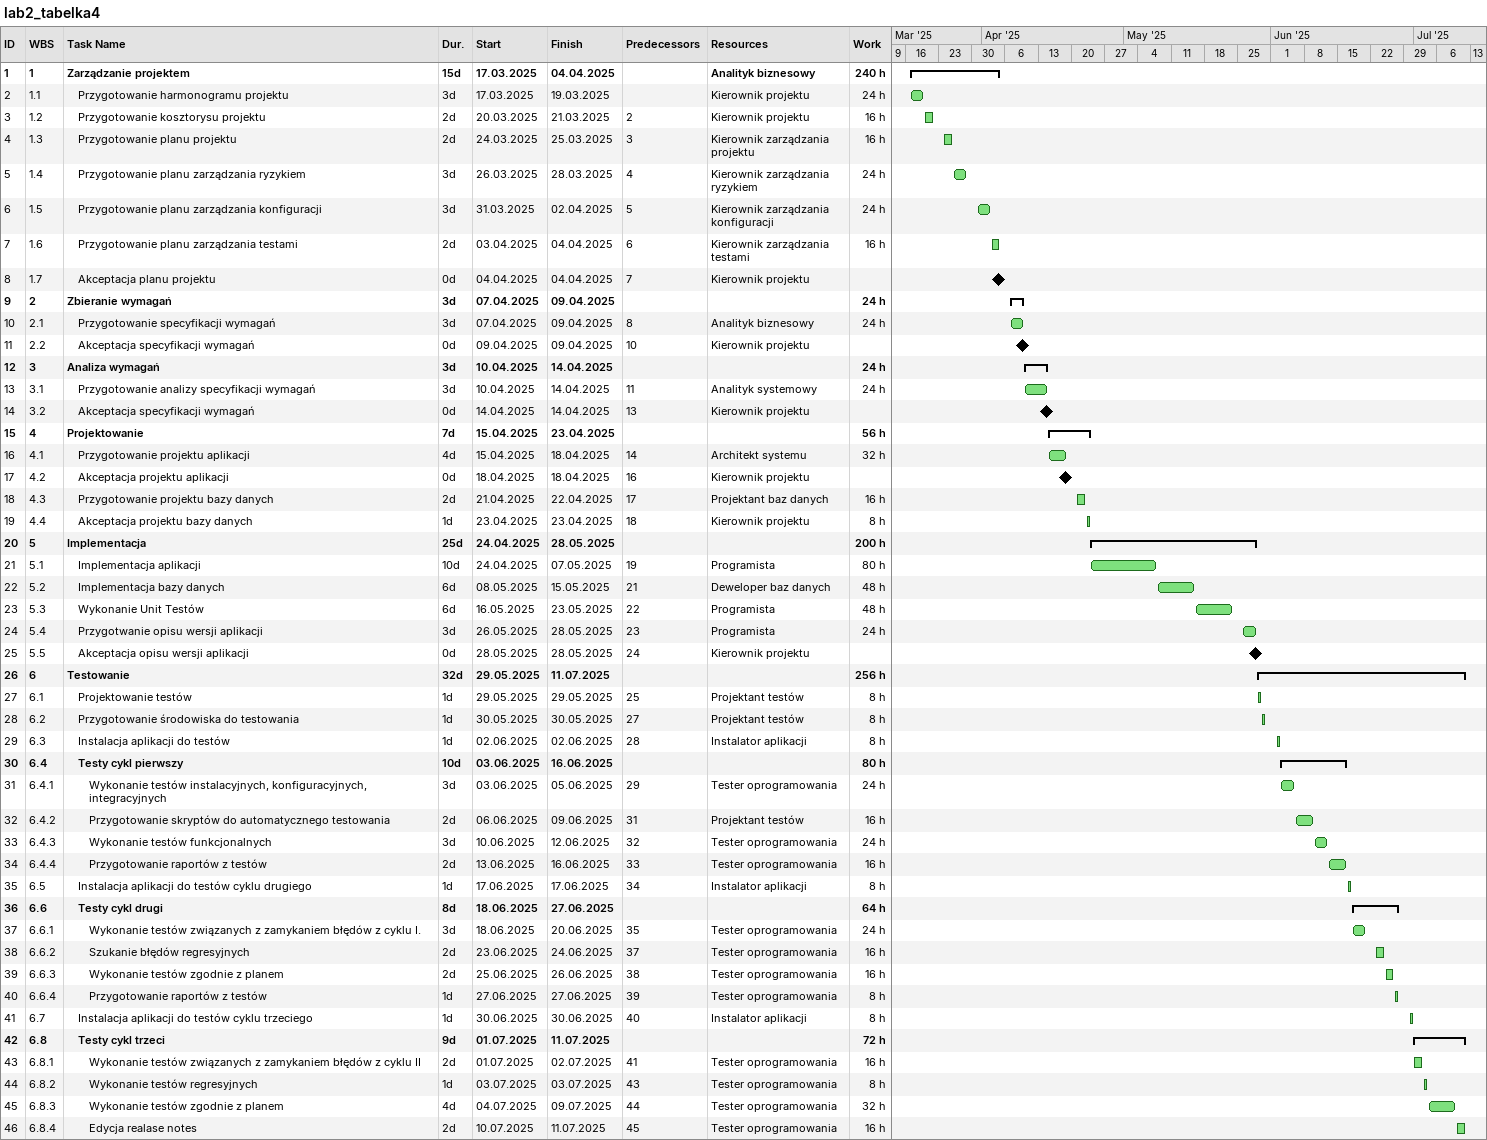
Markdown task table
lab2_tabelka4

| ID | WBS | Task | Duration | Start | Finish | Predecessors | Resources | Work (h) |
|---|---|---|---|---|---|---|---|---|
| 1 | 1 | **Zarządzanie projektem** | 15d | 2025-03-17 | 2025-04-04 |  | Analityk biznesowy | 240 |
| 2 | 1.1 | Przygotowanie harmonogramu projektu | 3d | 2025-03-17 | 2025-03-19 |  | Kierownik projektu | 24 |
| 3 | 1.2 | Przygotowanie kosztorysu projektu | 2d | 2025-03-20 | 2025-03-21 | 2 | Kierownik projektu | 16 |
| 4 | 1.3 | Przygotowanie planu projektu | 2d | 2025-03-24 | 2025-03-25 | 3 | Kierownik zarządzania projektu | 16 |
| 5 | 1.4 | Przygotowanie planu zarządzania ryzykiem | 3d | 2025-03-26 | 2025-03-28 | 4 | Kierownik zarządzania ryzykiem | 24 |
| 6 | 1.5 | Przygotowanie planu zarządzania konfiguracji | 3d | 2025-03-31 | 2025-04-02 | 5 | Kierownik zarządzania konfiguracji | 24 |
| 7 | 1.6 | Przygotowanie planu zarządzania testami | 2d | 2025-04-03 | 2025-04-04 | 6 | Kierownik zarządzania testami | 16 |
| 8 | 1.7 | Akceptacja planu projektu | 0d | 2025-04-04 | 2025-04-04 | 7 | Kierownik projektu |  |
| 9 | 2 | **Zbieranie wymagań** | 3d | 2025-04-07 | 2025-04-09 |  |  | 24 |
| 10 | 2.1 | Przygotowanie specyfikacji wymagań | 3d | 2025-04-07 | 2025-04-09 | 8 | Analityk biznesowy | 24 |
| 11 | 2.2 | Akceptacja specyfikacji wymagań | 0d | 2025-04-09 | 2025-04-09 | 10 | Kierownik projektu |  |
| 12 | 3 | **Analiza wymagań** | 3d | 2025-04-10 | 2025-04-14 |  |  | 24 |
| 13 | 3.1 | Przygotowanie analizy specyfikacji wymagań | 3d | 2025-04-10 | 2025-04-14 | 11 | Analityk systemowy | 24 |
| 14 | 3.2 | Akceptacja specyfikacji wymagań | 0d | 2025-04-14 | 2025-04-14 | 13 | Kierownik projektu |  |
| 15 | 4 | **Projektowanie** | 7d | 2025-04-15 | 2025-04-23 |  |  | 56 |
| 16 | 4.1 | Przygotowanie projektu aplikacji | 4d | 2025-04-15 | 2025-04-18 | 14 | Architekt systemu | 32 |
| 17 | 4.2 | Akceptacja projektu aplikacji | 0d | 2025-04-18 | 2025-04-18 | 16 | Kierownik projektu |  |
| 18 | 4.3 | Przygotowanie projektu bazy danych | 2d | 2025-04-21 | 2025-04-22 | 17 | Projektant baz danych | 16 |
| 19 | 4.4 | Akceptacja projektu bazy danych | 1d | 2025-04-23 | 2025-04-23 | 18 | Kierownik projektu | 8 |
| 20 | 5 | **Implementacja** | 25d | 2025-04-24 | 2025-05-28 |  |  | 200 |
| 21 | 5.1 | Implementacja aplikacji | 10d | 2025-04-24 | 2025-05-07 | 19 | Programista | 80 |
| 22 | 5.2 | Implementacja bazy danych | 6d | 2025-05-08 | 2025-05-15 | 21 | Deweloper baz danych | 48 |
| 23 | 5.3 | Wykonanie Unit Testów | 6d | 2025-05-16 | 2025-05-23 | 22 | Programista | 48 |
| 24 | 5.4 | Przygotwanie opisu wersji aplikacji | 3d | 2025-05-26 | 2025-05-28 | 23 | Programista | 24 |
| 25 | 5.5 | Akceptacja opisu wersji aplikacji | 0d | 2025-05-28 | 2025-05-28 | 24 | Kierownik projektu |  |
| 26 | 6 | **Testowanie** | 32d | 2025-05-29 | 2025-07-11 |  |  | 256 |
| 27 | 6.1 | Projektowanie testów | 1d | 2025-05-29 | 2025-05-29 | 25 | Projektant testów | 8 |
| 28 | 6.2 | Przygotowanie środowiska do testowania | 1d | 2025-05-30 | 2025-05-30 | 27 | Projektant testów | 8 |
| 29 | 6.3 | Instalacja aplikacji do testów | 1d | 2025-06-02 | 2025-06-02 | 28 | Instalator aplikacji | 8 |
| 30 | 6.4 | **Testy cykl pierwszy** | 10d | 2025-06-03 | 2025-06-16 |  |  | 80 |
| 31 | 6.4.1 | Wykonanie testów instalacyjnych, konfiguracyjnych, integracyjnych | 3d | 2025-06-03 | 2025-06-05 | 29 | Tester oprogramowania | 24 |
| 32 | 6.4.2 | Przygotowanie skryptów do automatycznego testowania | 2d | 2025-06-06 | 2025-06-09 | 31 | Projektant testów | 16 |
| 33 | 6.4.3 | Wykonanie testów funkcjonalnych | 3d | 2025-06-10 | 2025-06-12 | 32 | Tester oprogramowania | 24 |
| 34 | 6.4.4 | Przygotowanie raportów z testów | 2d | 2025-06-13 | 2025-06-16 | 33 | Tester oprogramowania | 16 |
| 35 | 6.5 | Instalacja aplikacji do testów cyklu drugiego | 1d | 2025-06-17 | 2025-06-17 | 34 | Instalator aplikacji | 8 |
| 36 | 6.6 | **Testy cykl drugi** | 8d | 2025-06-18 | 2025-06-27 |  |  | 64 |
| 37 | 6.6.1 | Wykonanie testów związanych z zamykaniem błędów z cyklu I. | 3d | 2025-06-18 | 2025-06-20 | 35 | Tester oprogramowania | 24 |
| 38 | 6.6.2 | Szukanie błędów regresyjnych | 2d | 2025-06-23 | 2025-06-24 | 37 | Tester oprogramowania | 16 |
| 39 | 6.6.3 | Wykonanie testów zgodnie z planem | 2d | 2025-06-25 | 2025-06-26 | 38 | Tester oprogramowania | 16 |
| 40 | 6.6.4 | Przygotowanie raportów z testów | 1d | 2025-06-27 | 2025-06-27 | 39 | Tester oprogramowania | 8 |
| 41 | 6.7 | Instalacja aplikacji do testów cyklu trzeciego | 1d | 2025-06-30 | 2025-06-30 | 40 | Instalator aplikacji | 8 |
| 42 | 6.8 | **Testy cykl trzeci** | 9d | 2025-07-01 | 2025-07-11 |  |  | 72 |
| 43 | 6.8.1 | Wykonanie testów związanych z zamykaniem błędów z cyklu II | 2d | 2025-07-01 | 2025-07-02 | 41 | Tester oprogramowania | 16 |
| 44 | 6.8.2 | Wykonanie testów regresyjnych | 1d | 2025-07-03 | 2025-07-03 | 43 | Tester oprogramowania | 8 |
| 45 | 6.8.3 | Wykonanie testów zgodnie z planem | 4d | 2025-07-04 | 2025-07-09 | 44 | Tester oprogramowania | 32 |
| 46 | 6.8.4 | Edycja realase notes | 2d | 2025-07-10 | 2025-07-11 | 45 | Tester oprogramowania | 16 |
